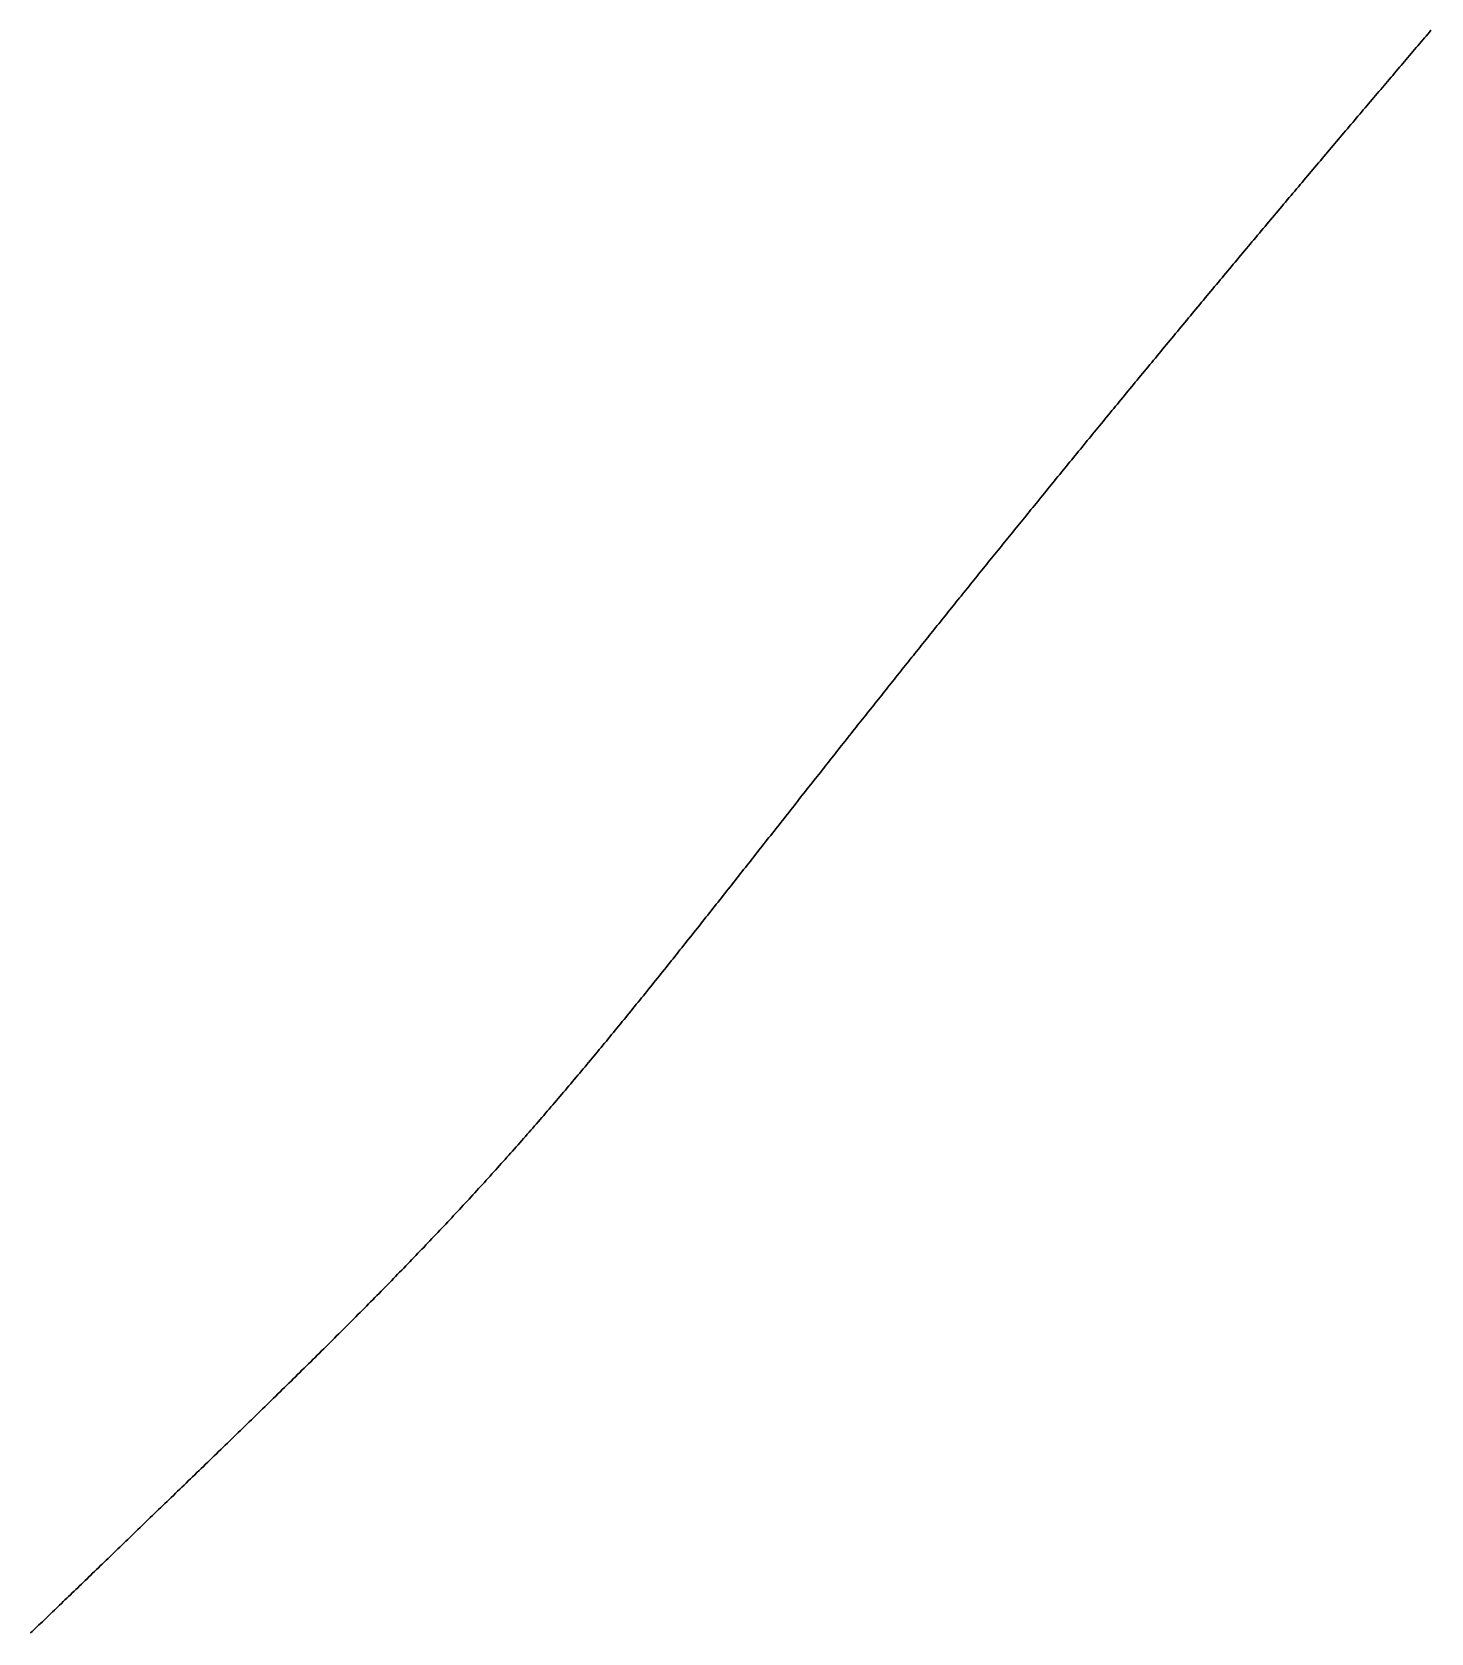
# Model space of a CAD drawing. Header units: inches. Extents: x 130170 to 284068, y 377793 to 804530.
# Drawn here: x 251050.44 to 251080.08, y 752573.11 to 752607.03 of the extents above; entities that cross this region are included whole.
import ezdxf

# ---------------------------------------------------------------- set-up
doc = ezdxf.new("R2010")
doc.units = ezdxf.units.IN
doc.header["$MEASUREMENT"] = 0
doc.layers.add('muni_il', color=7, linetype='Continuous')

msp = doc.modelspace()

# ---------------------------------------------------------------- linework, layer by layer
at = {"layer": 'muni_il'}
for points in [[(251080.082, 752607.066), (251080.048, 752607.026), (251080.013, 752606.985), (251079.978, 752606.944), (251079.944, 752606.903), (251079.909, 752606.862), (251079.874, 752606.821), (251079.839, 752606.78), (251079.804, 752606.739), (251079.769, 752606.698), (251079.734, 752606.657), (251079.699, 752606.615), (251079.663, 752606.574), (251079.628, 752606.532), (251079.593, 752606.49), (251079.557, 752606.449), (251079.522, 752606.407), (251079.486, 752606.365), (251079.45, 752606.323), (251079.414, 752606.281), (251079.379, 752606.239), (251079.343, 752606.196), (251079.307, 752606.154), (251079.271, 752606.111), (251079.235, 752606.069), (251079.198, 752606.026), (251079.162, 752605.984), (251079.126, 752605.941), (251079.089, 752605.898), (251079.053, 752605.855), (251079.016, 752605.812), (251078.98, 752605.769), (251078.943, 752605.726), (251078.906, 752605.682), (251078.87, 752605.639), (251078.833, 752605.596), (251078.796, 752605.552), (251078.759, 752605.509), (251078.722, 752605.465), (251078.685, 752605.421), (251078.647, 752605.377), (251078.61, 752605.333), (251078.573, 752605.289), (251078.535, 752605.245), (251078.498, 752605.201), (251078.46, 752605.157), (251078.423, 752605.113), (251078.385, 752605.068), (251078.348, 752605.024), (251078.31, 752604.979), (251078.272, 752604.935), (251078.234, 752604.89), (251078.196, 752604.845), (251078.159, 752604.801), (251078.121, 752604.756), (251078.083, 752604.711), (251078.044, 752604.666), (251078.006, 752604.621), (251077.968, 752604.575), (251077.93, 752604.53), (251077.891, 752604.485), (251077.853, 752604.439), (251077.815, 752604.394), (251077.776, 752604.349), (251077.738, 752604.303), (251077.699, 752604.257), (251077.661, 752604.212), (251077.622, 752604.166), (251077.583, 752604.12), (251077.545, 752604.074), (251077.506, 752604.028), (251077.467, 752603.982), (251077.428, 752603.936), (251077.389, 752603.89), (251077.35, 752603.844), (251077.312, 752603.798), (251077.273, 752603.752), (251077.234, 752603.705), (251077.195, 752603.659), (251077.155, 752603.613), (251077.116, 752603.566), (251077.077, 752603.52), (251077.038, 752603.473), (251076.999, 752603.427), (251076.959, 752603.38), (251076.92, 752603.333), (251076.881, 752603.286), (251076.842, 752603.24), (251076.802, 752603.193), (251076.763, 752603.146), (251076.724, 752603.099), (251076.684, 752603.052), (251076.645, 752603.005), (251076.605, 752602.959), (251076.566, 752602.911), (251076.526, 752602.864), (251076.487, 752602.817), (251076.447, 752602.77), (251076.408, 752602.723), (251076.368, 752602.676), (251076.329, 752602.629), (251076.289, 752602.581), (251076.25, 752602.534), (251076.21, 752602.487), (251076.17, 752602.44), (251076.131, 752602.393), (251076.091, 752602.345), (251076.051, 752602.298), (251076.012, 752602.25), (251075.972, 752602.203), (251075.933, 752602.156), (251075.893, 752602.108), (251075.853, 752602.061), (251075.814, 752602.014), (251075.774, 752601.966), (251075.734, 752601.919), (251075.695, 752601.871), (251075.655, 752601.824), (251075.616, 752601.776), (251075.576, 752601.729), (251075.537, 752601.682), (251075.497, 752601.634), (251075.457, 752601.587), (251075.418, 752601.539), (251075.378, 752601.492), (251075.339, 752601.444), (251075.299, 752601.397), (251075.26, 752601.349), (251075.22, 752601.302), (251075.181, 752601.255), (251075.141, 752601.207), (251075.102, 752601.16), (251075.063, 752601.112), (251075.023, 752601.065), (251074.984, 752601.018), (251074.944, 752600.97), (251074.905, 752600.923), (251074.866, 752600.876), (251074.827, 752600.828), (251074.787, 752600.781), (251074.748, 752600.734), (251074.709, 752600.687), (251074.67, 752600.639), (251074.631, 752600.592), (251074.591, 752600.545), (251074.552, 752600.498), (251074.513, 752600.451), (251074.474, 752600.404), (251074.435, 752600.357), (251074.396, 752600.31), (251074.357, 752600.263), (251074.319, 752600.216), (251074.28, 752600.169), (251074.241, 752600.122), (251074.202, 752600.075), (251074.164, 752600.028), (251074.125, 752599.981), (251074.086, 752599.935), (251074.048, 752599.888), (251074.009, 752599.841), (251073.97, 752599.795), (251073.932, 752599.748), (251073.894, 752599.701), (251073.855, 752599.655), (251073.817, 752599.608), (251073.779, 752599.562), (251073.74, 752599.516), (251073.702, 752599.469), (251073.664, 752599.423), (251073.626, 752599.377), (251073.588, 752599.33), (251073.55, 752599.284), (251073.512, 752599.238), (251073.474, 752599.192), (251073.436, 752599.146), (251073.398, 752599.1), (251073.36, 752599.054), (251073.322, 752599.008), (251073.285, 752598.962), (251073.247, 752598.917), (251073.209, 752598.871), (251073.172, 752598.825), (251073.134, 752598.78), (251073.097, 752598.734), (251073.06, 752598.688), (251073.022, 752598.643), (251072.985, 752598.597), (251072.948, 752598.552), (251072.911, 752598.507), (251072.873, 752598.461), (251072.836, 752598.416), (251072.799, 752598.371), (251072.762, 752598.326), (251072.725, 752598.281), (251072.689, 752598.236), (251072.652, 752598.191), (251072.615, 752598.146), (251072.578, 752598.101), (251072.542, 752598.056), (251072.505, 752598.012), (251072.468, 752597.967), (251072.432, 752597.922), (251072.395, 752597.878), (251072.359, 752597.833), (251072.323, 752597.789), (251072.286, 752597.744), (251072.25, 752597.7), (251072.214, 752597.656), (251072.178, 752597.611), (251072.142, 752597.567), (251072.106, 752597.523), (251072.07, 752597.479), (251072.034, 752597.435), (251071.998, 752597.391), (251071.962, 752597.347), (251071.926, 752597.303), (251071.89, 752597.259), (251071.855, 752597.215), (251071.819, 752597.172), (251071.784, 752597.128), (251071.748, 752597.084), (251071.713, 752597.041), (251071.677, 752596.997), (251071.642, 752596.954), (251071.606, 752596.91), (251071.571, 752596.867), (251071.536, 752596.824), (251071.501, 752596.78), (251071.465, 752596.737), (251071.43, 752596.694), (251071.395, 752596.651), (251071.36, 752596.608), (251071.325, 752596.565), (251071.29, 752596.521), (251071.255, 752596.478), (251071.221, 752596.435), (251071.186, 752596.393), (251071.151, 752596.35), (251071.116, 752596.307), (251071.082, 752596.264), (251071.047, 752596.221), (251071.012, 752596.179), (251070.978, 752596.136), (251070.943, 752596.093), (251070.909, 752596.051), (251070.874, 752596.008), (251070.84, 752595.966), (251070.805, 752595.923), (251070.771, 752595.881), (251070.737, 752595.838), (251070.702, 752595.796), (251070.668, 752595.754), (251070.634, 752595.711), (251070.6, 752595.669), (251070.565, 752595.627), (251070.531, 752595.585), (251070.497, 752595.542), (251070.463, 752595.5), (251070.429, 752595.458), (251070.395, 752595.416), (251070.361, 752595.374), (251070.327, 752595.331), (251070.293, 752595.289), (251070.259, 752595.247), (251070.225, 752595.205), (251070.191, 752595.163), (251070.157, 752595.121), (251070.124, 752595.079), (251070.09, 752595.037), (251070.056, 752594.995), (251070.022, 752594.953), (251069.989, 752594.911), (251069.955, 752594.87), (251069.921, 752594.828), (251069.887, 752594.786), (251069.854, 752594.744), (251069.82, 752594.702), (251069.786, 752594.66), (251069.753, 752594.618), (251069.719, 752594.576), (251069.685, 752594.534), (251069.652, 752594.493), (251069.618, 752594.451), (251069.584, 752594.409), (251069.551, 752594.367), (251069.517, 752594.325), (251069.484, 752594.283), (251069.45, 752594.242), (251069.417, 752594.2), (251069.383, 752594.158), (251069.349, 752594.116), (251069.316, 752594.074), (251069.282, 752594.032), (251069.249, 752593.99), (251069.215, 752593.948), (251069.182, 752593.906), (251069.148, 752593.864), (251069.114, 752593.822), (251069.081, 752593.781), (251069.047, 752593.739), (251069.014, 752593.697), (251068.98, 752593.655), (251068.946, 752593.613), (251068.913, 752593.57), (251068.879, 752593.529), (251068.846, 752593.486), (251068.812, 752593.444), (251068.778, 752593.402), (251068.745, 752593.36), (251068.711, 752593.318), (251068.677, 752593.276), (251068.644, 752593.234), (251068.61, 752593.191), (251068.576, 752593.149), (251068.543, 752593.107), (251068.509, 752593.065), (251068.475, 752593.022), (251068.442, 752592.98), (251068.408, 752592.937), (251068.374, 752592.895), (251068.34, 752592.852), (251068.306, 752592.81), (251068.273, 752592.768), (251068.239, 752592.725), (251068.205, 752592.682), (251068.171, 752592.64), (251068.137, 752592.597), (251068.103, 752592.554), (251068.069, 752592.512), (251068.035, 752592.469), (251068.001, 752592.426), (251067.967, 752592.383), (251067.933, 752592.341), (251067.899, 752592.298), (251067.865, 752592.255), (251067.831, 752592.212), (251067.797, 752592.169), (251067.763, 752592.126), (251067.728, 752592.083), (251067.694, 752592.039), (251067.66, 752591.996), (251067.626, 752591.953), (251067.591, 752591.91), (251067.557, 752591.866), (251067.523, 752591.823), (251067.488, 752591.78), (251067.454, 752591.736), (251067.42, 752591.693), (251067.385, 752591.649), (251067.351, 752591.606), (251067.316, 752591.562), (251067.282, 752591.518), (251067.247, 752591.475), (251067.213, 752591.431), (251067.178, 752591.387), (251067.143, 752591.343), (251067.109, 752591.299), (251067.074, 752591.255), (251067.039, 752591.212), (251067.004, 752591.168), (251066.97, 752591.124), (251066.935, 752591.079), (251066.9, 752591.035), (251066.865, 752590.991), (251066.83, 752590.947), (251066.795, 752590.903), (251066.76, 752590.858), (251066.725, 752590.814), (251066.69, 752590.77), (251066.655, 752590.725), (251066.62, 752590.681), (251066.585, 752590.636), (251066.55, 752590.592), (251066.514, 752590.547), (251066.479, 752590.502), (251066.444, 752590.458), (251066.409, 752590.413), (251066.373, 752590.368), (251066.338, 752590.323), (251066.303, 752590.278), (251066.267, 752590.233), (251066.232, 752590.188), (251066.196, 752590.143), (251066.161, 752590.098), (251066.125, 752590.053), (251066.09, 752590.008), (251066.054, 752589.963), (251066.019, 752589.918), (251065.983, 752589.873), (251065.947, 752589.827), (251065.911, 752589.782), (251065.876, 752589.737), (251065.84, 752589.691), (251065.804, 752589.646), (251065.768, 752589.601), (251065.732, 752589.555), (251065.697, 752589.51), (251065.661, 752589.464), (251065.625, 752589.419), (251065.589, 752589.373), (251065.553, 752589.327), (251065.517, 752589.282), (251065.481, 752589.236), (251065.445, 752589.19), (251065.409, 752589.145), (251065.373, 752589.099), (251065.337, 752589.053), (251065.3, 752589.007), (251065.264, 752588.962), (251065.228, 752588.916), (251065.192, 752588.87), (251065.155, 752588.824), (251065.119, 752588.778), (251065.083, 752588.732), (251065.047, 752588.686), (251065.01, 752588.64), (251064.974, 752588.594), (251064.937, 752588.548), (251064.901, 752588.502), (251064.865, 752588.456), (251064.828, 752588.41), (251064.792, 752588.364), (251064.755, 752588.318), (251064.719, 752588.272), (251064.682, 752588.226), (251064.646, 752588.18), (251064.609, 752588.133), (251064.572, 752588.087), (251064.536, 752588.041), (251064.499, 752587.995), (251064.462, 752587.949), (251064.426, 752587.903), (251064.389, 752587.856), (251064.352, 752587.81), (251064.316, 752587.764), (251064.279, 752587.718), (251064.242, 752587.672), (251064.205, 752587.626), (251064.168, 752587.579), (251064.132, 752587.533), (251064.095, 752587.487), (251064.058, 752587.441), (251064.021, 752587.395), (251063.984, 752587.349), (251063.947, 752587.302), (251063.91, 752587.256), (251063.873, 752587.21), (251063.837, 752587.164), (251063.799, 752587.118), (251063.763, 752587.072), (251063.725, 752587.026), (251063.689, 752586.98), (251063.651, 752586.934), (251063.614, 752586.887), (251063.577, 752586.841), (251063.54, 752586.795), (251063.503, 752586.749), (251063.466, 752586.703), (251063.429, 752586.657), (251063.392, 752586.611), (251063.355, 752586.565), (251063.318, 752586.519), (251063.28, 752586.474), (251063.243, 752586.428), (251063.206, 752586.382), (251063.169, 752586.336), (251063.131, 752586.29), (251063.094, 752586.244), (251063.057, 752586.198), (251063.02, 752586.152), (251062.982, 752586.107), (251062.945, 752586.061), (251062.907, 752586.015), (251062.87, 752585.97), (251062.833, 752585.924), (251062.795, 752585.878), (251062.758, 752585.833), (251062.72, 752585.787), (251062.683, 752585.741), (251062.645, 752585.696), (251062.608, 752585.65), (251062.571, 752585.605), (251062.533, 752585.559), (251062.495, 752585.514), (251062.458, 752585.469), (251062.42, 752585.423), (251062.383, 752585.378), (251062.345, 752585.332), (251062.307, 752585.287), (251062.27, 752585.242), (251062.232, 752585.197), (251062.194, 752585.151), (251062.156, 752585.106), (251062.119, 752585.061), (251062.081, 752585.016), (251062.043, 752584.971), (251062.005, 752584.926), (251061.967, 752584.881), (251061.929, 752584.836), (251061.891, 752584.791), (251061.853, 752584.746), (251061.815, 752584.701), (251061.777, 752584.656), (251061.739, 752584.611), (251061.701, 752584.566), (251061.663, 752584.521), (251061.625, 752584.476), (251061.587, 752584.432), (251061.548, 752584.387), (251061.51, 752584.342), (251061.472, 752584.297), (251061.434, 752584.253), (251061.395, 752584.208), (251061.357, 752584.163), (251061.318, 752584.119), (251061.28, 752584.074), (251061.241, 752584.03), (251061.203, 752583.985), (251061.164, 752583.94), (251061.125, 752583.896), (251061.087, 752583.852), (251061.048, 752583.807), (251061.009, 752583.763), (251060.97, 752583.718), (251060.932, 752583.674), (251060.893, 752583.629), (251060.854, 752583.585), (251060.815, 752583.541), (251060.776, 752583.496), (251060.736, 752583.452), (251060.697, 752583.408), (251060.658, 752583.363), (251060.619, 752583.319), (251060.58, 752583.275), (251060.54, 752583.231), (251060.501, 752583.186), (251060.461, 752583.142), (251060.422, 752583.098), (251060.382, 752583.054), (251060.342, 752583.01), (251060.303, 752582.965), (251060.263, 752582.921), (251060.223, 752582.877), (251060.183, 752582.833), (251060.143, 752582.789), (251060.103, 752582.745), (251060.063, 752582.7), (251060.023, 752582.656), (251059.983, 752582.612), (251059.942, 752582.568), (251059.902, 752582.524), (251059.862, 752582.48), (251059.821, 752582.436), (251059.781, 752582.391), (251059.74, 752582.347), (251059.699, 752582.303), (251059.659, 752582.259), (251059.618, 752582.215), (251059.577, 752582.171), (251059.536, 752582.127), (251059.495, 752582.082), (251059.454, 752582.038), (251059.413, 752581.994), (251059.371, 752581.95), (251059.33, 752581.906), (251059.289, 752581.861), (251059.247, 752581.817), (251059.206, 752581.773), (251059.164, 752581.729), (251059.122, 752581.684), (251059.081, 752581.64), (251059.039, 752581.596), (251058.997, 752581.552), (251058.955, 752581.507), (251058.913, 752581.463), (251058.87, 752581.419), (251058.828, 752581.374), (251058.786, 752581.33), (251058.744, 752581.285), (251058.701, 752581.241), (251058.658, 752581.197), (251058.616, 752581.152), (251058.573, 752581.108), (251058.53, 752581.063), (251058.487, 752581.019), (251058.444, 752580.974), (251058.401, 752580.93), (251058.358, 752580.885), (251058.315, 752580.841), (251058.272, 752580.796), (251058.228, 752580.751), (251058.185, 752580.707), (251058.141, 752580.662), (251058.098, 752580.617), (251058.054, 752580.572), (251058.01, 752580.528), (251057.967, 752580.483), (251057.923, 752580.438), (251057.879, 752580.393), (251057.835, 752580.348), (251057.791, 752580.304), (251057.746, 752580.259), (251057.702, 752580.214), (251057.658, 752580.169), (251057.613, 752580.124), (251057.569, 752580.079), (251057.524, 752580.034), (251057.48, 752579.989), (251057.435, 752579.944), (251057.39, 752579.899), (251057.345, 752579.854), (251057.3, 752579.808), (251057.255, 752579.763), (251057.21, 752579.718), (251057.165, 752579.673), (251057.12, 752579.628), (251057.075, 752579.582), (251057.029, 752579.537), (251056.984, 752579.492), (251056.939, 752579.447), (251056.893, 752579.401), (251056.848, 752579.356), (251056.802, 752579.31), (251056.756, 752579.265), (251056.71, 752579.22), (251056.665, 752579.174), (251056.619, 752579.129), (251056.573, 752579.083), (251056.527, 752579.038), (251056.481, 752578.992), (251056.435, 752578.947), (251056.389, 752578.902), (251056.343, 752578.856), (251056.297, 752578.81), (251056.251, 752578.765), (251056.204, 752578.719), (251056.158, 752578.674), (251056.112, 752578.628), (251056.065, 752578.583), (251056.019, 752578.537), (251055.973, 752578.492), (251055.926, 752578.446), (251055.88, 752578.4), (251055.833, 752578.355), (251055.787, 752578.309), (251055.741, 752578.264), (251055.694, 752578.218), (251055.647, 752578.173), (251055.601, 752578.127), (251055.554, 752578.082), (251055.508, 752578.036), (251055.461, 752577.991), (251055.414, 752577.945), (251055.368, 752577.9), (251055.321, 752577.854), (251055.275, 752577.809), (251055.228, 752577.763), (251055.181, 752577.718), (251055.135, 752577.673), (251055.088, 752577.627), (251055.042, 752577.582), (251054.995, 752577.536), (251054.948, 752577.491), (251054.902, 752577.446), (251054.855, 752577.401), (251054.809, 752577.356), (251054.762, 752577.31), (251054.716, 752577.265), (251054.669, 752577.22), (251054.623, 752577.175), (251054.577, 752577.13), (251054.53, 752577.085), (251054.484, 752577.04), (251054.438, 752576.995), (251054.391, 752576.951), (251054.345, 752576.906), (251054.299, 752576.861), (251054.253, 752576.816), (251054.207, 752576.772), (251054.161, 752576.727), (251054.115, 752576.683), (251054.069, 752576.638), (251054.023, 752576.594), (251053.977, 752576.549), (251053.931, 752576.505), (251053.886, 752576.461), (251053.84, 752576.417), (251053.794, 752576.373), (251053.749, 752576.329), (251053.704, 752576.285), (251053.658, 752576.241), (251053.613, 752576.197), (251053.568, 752576.154), (251053.523, 752576.11), (251053.478, 752576.067), (251053.433, 752576.023), (251053.388, 752575.98), (251053.343, 752575.937), (251053.298, 752575.893), (251053.254, 752575.85), (251053.209, 752575.807), (251053.165, 752575.765), (251053.12, 752575.722), (251053.076, 752575.679), (251053.032, 752575.636), (251052.988, 752575.594), (251052.944, 752575.552), (251052.9, 752575.509), (251052.857, 752575.467), (251052.813, 752575.425), (251052.769, 752575.383), (251052.726, 752575.341), (251052.683, 752575.299), (251052.64, 752575.258), (251052.597, 752575.216), (251052.554, 752575.175), (251052.511, 752575.134), (251052.468, 752575.092), (251052.426, 752575.051), (251052.383, 752575.01), (251052.341, 752574.97), (251052.299, 752574.929), (251052.257, 752574.888), (251052.215, 752574.848), (251052.173, 752574.808), (251052.132, 752574.767), (251052.09, 752574.727), (251052.049, 752574.688), (251052.007, 752574.648), (251051.966, 752574.608), (251051.925, 752574.569), (251051.884, 752574.529), (251051.844, 752574.49), (251051.803, 752574.451), (251051.763, 752574.412), (251051.722, 752574.373), (251051.682, 752574.334), (251051.642, 752574.296), (251051.603, 752574.258), (251051.563, 752574.219), (251051.523, 752574.181), (251051.484, 752574.143), (251051.445, 752574.105), (251051.406, 752574.068), (251051.367, 752574.03), (251051.328, 752573.993), (251051.289, 752573.956), (251051.251, 752573.919), (251051.213, 752573.882), (251051.174, 752573.845), (251051.136, 752573.808), (251051.098, 752573.772), (251051.061, 752573.735), (251051.023, 752573.699), (251050.986, 752573.663), (251050.948, 752573.627), (251050.911, 752573.592), (251050.874, 752573.556), (251050.838, 752573.521), (251050.801, 752573.486), (251050.764, 752573.45), (251050.728, 752573.415), (251050.692, 752573.381), (251050.656, 752573.346), (251050.62, 752573.312), (251050.584, 752573.277), (251050.549, 752573.243), (251050.513, 752573.209), (251050.478, 752573.175), (251050.443, 752573.142), (251050.408, 752573.108)], [(251050.408, 752573.108), (251050.443, 752573.142), (251050.478, 752573.175), (251050.513, 752573.209), (251050.549, 752573.243), (251050.584, 752573.277), (251050.62, 752573.312), (251050.656, 752573.346), (251050.692, 752573.381), (251050.728, 752573.415), (251050.764, 752573.45), (251050.801, 752573.486), (251050.838, 752573.521), (251050.874, 752573.556), (251050.911, 752573.592), (251050.948, 752573.627), (251050.986, 752573.663), (251051.023, 752573.699), (251051.061, 752573.735), (251051.098, 752573.772), (251051.136, 752573.808), (251051.174, 752573.845), (251051.213, 752573.882), (251051.251, 752573.919), (251051.289, 752573.956), (251051.328, 752573.993), (251051.367, 752574.03), (251051.406, 752574.068), (251051.445, 752574.105), (251051.484, 752574.143), (251051.523, 752574.181), (251051.563, 752574.219), (251051.603, 752574.258), (251051.642, 752574.296), (251051.682, 752574.334), (251051.722, 752574.373), (251051.763, 752574.412), (251051.803, 752574.451), (251051.844, 752574.49), (251051.884, 752574.529), (251051.925, 752574.569), (251051.966, 752574.608), (251052.007, 752574.648), (251052.049, 752574.688), (251052.09, 752574.727), (251052.132, 752574.767), (251052.173, 752574.808), (251052.215, 752574.848), (251052.257, 752574.888), (251052.299, 752574.929), (251052.341, 752574.97), (251052.383, 752575.01), (251052.426, 752575.051), (251052.468, 752575.092), (251052.511, 752575.134), (251052.554, 752575.175), (251052.597, 752575.216), (251052.64, 752575.258), (251052.683, 752575.299), (251052.726, 752575.341), (251052.769, 752575.383), (251052.813, 752575.425), (251052.857, 752575.467), (251052.9, 752575.509), (251052.944, 752575.552), (251052.988, 752575.594), (251053.032, 752575.636), (251053.076, 752575.679), (251053.12, 752575.722), (251053.165, 752575.765), (251053.209, 752575.807), (251053.254, 752575.85), (251053.298, 752575.893), (251053.343, 752575.937), (251053.388, 752575.98), (251053.433, 752576.023), (251053.478, 752576.067), (251053.523, 752576.11), (251053.568, 752576.154), (251053.613, 752576.197), (251053.658, 752576.241), (251053.704, 752576.285), (251053.749, 752576.329), (251053.794, 752576.373), (251053.84, 752576.417), (251053.886, 752576.461), (251053.931, 752576.505), (251053.977, 752576.549), (251054.023, 752576.594), (251054.069, 752576.638), (251054.115, 752576.683), (251054.161, 752576.727), (251054.207, 752576.772), (251054.253, 752576.816), (251054.299, 752576.861), (251054.345, 752576.906), (251054.391, 752576.951), (251054.438, 752576.995), (251054.484, 752577.04), (251054.53, 752577.085), (251054.577, 752577.13), (251054.623, 752577.175), (251054.669, 752577.22), (251054.716, 752577.265), (251054.762, 752577.31), (251054.809, 752577.356), (251054.855, 752577.401), (251054.902, 752577.446), (251054.948, 752577.491), (251054.995, 752577.536), (251055.042, 752577.582), (251055.088, 752577.627), (251055.135, 752577.673), (251055.181, 752577.718), (251055.228, 752577.763), (251055.275, 752577.809), (251055.321, 752577.854), (251055.368, 752577.9), (251055.414, 752577.945), (251055.461, 752577.991), (251055.508, 752578.036), (251055.554, 752578.082), (251055.601, 752578.127), (251055.647, 752578.173), (251055.694, 752578.218), (251055.741, 752578.264), (251055.787, 752578.309), (251055.833, 752578.355), (251055.88, 752578.4), (251055.926, 752578.446), (251055.973, 752578.492), (251056.019, 752578.537), (251056.065, 752578.583), (251056.112, 752578.628), (251056.158, 752578.674), (251056.204, 752578.719), (251056.251, 752578.765), (251056.297, 752578.81), (251056.343, 752578.856), (251056.389, 752578.902), (251056.435, 752578.947), (251056.481, 752578.992), (251056.527, 752579.038), (251056.573, 752579.083), (251056.619, 752579.129), (251056.665, 752579.174), (251056.71, 752579.22), (251056.756, 752579.265), (251056.802, 752579.31), (251056.848, 752579.356), (251056.893, 752579.401), (251056.939, 752579.447), (251056.984, 752579.492), (251057.029, 752579.537), (251057.075, 752579.582), (251057.12, 752579.628), (251057.165, 752579.673), (251057.21, 752579.718), (251057.255, 752579.763), (251057.3, 752579.808), (251057.345, 752579.854), (251057.39, 752579.899), (251057.435, 752579.944), (251057.48, 752579.989), (251057.524, 752580.034), (251057.569, 752580.079), (251057.613, 752580.124), (251057.658, 752580.169), (251057.702, 752580.214), (251057.746, 752580.259), (251057.791, 752580.304), (251057.835, 752580.348), (251057.879, 752580.393), (251057.923, 752580.438), (251057.967, 752580.483), (251058.01, 752580.528), (251058.054, 752580.572), (251058.098, 752580.617), (251058.141, 752580.662), (251058.185, 752580.707), (251058.228, 752580.751), (251058.272, 752580.796), (251058.315, 752580.841), (251058.358, 752580.885), (251058.401, 752580.93), (251058.444, 752580.974), (251058.487, 752581.019), (251058.53, 752581.063), (251058.573, 752581.108), (251058.616, 752581.152), (251058.658, 752581.197), (251058.701, 752581.241), (251058.744, 752581.285), (251058.786, 752581.33), (251058.828, 752581.374), (251058.87, 752581.419), (251058.913, 752581.463), (251058.955, 752581.507), (251058.997, 752581.552), (251059.039, 752581.596), (251059.081, 752581.64), (251059.122, 752581.684), (251059.164, 752581.729), (251059.206, 752581.773), (251059.247, 752581.817), (251059.289, 752581.861), (251059.33, 752581.906), (251059.371, 752581.95), (251059.413, 752581.994), (251059.454, 752582.038), (251059.495, 752582.082), (251059.536, 752582.127), (251059.577, 752582.171), (251059.618, 752582.215), (251059.659, 752582.259), (251059.699, 752582.303), (251059.74, 752582.347), (251059.781, 752582.391), (251059.821, 752582.436), (251059.862, 752582.48), (251059.902, 752582.524), (251059.942, 752582.568), (251059.983, 752582.612), (251060.023, 752582.656), (251060.063, 752582.7), (251060.103, 752582.745), (251060.143, 752582.789), (251060.183, 752582.833), (251060.223, 752582.877), (251060.263, 752582.921), (251060.303, 752582.965), (251060.342, 752583.01), (251060.382, 752583.054), (251060.422, 752583.098), (251060.461, 752583.142), (251060.501, 752583.186), (251060.54, 752583.231), (251060.58, 752583.275), (251060.619, 752583.319), (251060.658, 752583.363), (251060.697, 752583.408), (251060.736, 752583.452), (251060.776, 752583.496), (251060.815, 752583.541), (251060.854, 752583.585), (251060.893, 752583.629), (251060.932, 752583.674), (251060.97, 752583.718), (251061.009, 752583.763), (251061.048, 752583.807), (251061.087, 752583.852), (251061.125, 752583.896), (251061.164, 752583.94), (251061.203, 752583.985), (251061.241, 752584.03), (251061.28, 752584.074), (251061.318, 752584.119), (251061.357, 752584.163), (251061.395, 752584.208), (251061.434, 752584.253), (251061.472, 752584.297), (251061.51, 752584.342), (251061.548, 752584.387), (251061.587, 752584.432), (251061.625, 752584.476), (251061.663, 752584.521), (251061.701, 752584.566), (251061.739, 752584.611), (251061.777, 752584.656), (251061.815, 752584.701), (251061.853, 752584.746), (251061.891, 752584.791), (251061.929, 752584.836), (251061.967, 752584.881), (251062.005, 752584.926), (251062.043, 752584.971), (251062.081, 752585.016), (251062.119, 752585.061), (251062.156, 752585.106), (251062.194, 752585.151), (251062.232, 752585.197), (251062.27, 752585.242), (251062.307, 752585.287), (251062.345, 752585.332), (251062.383, 752585.378), (251062.42, 752585.423), (251062.458, 752585.469), (251062.495, 752585.514), (251062.533, 752585.559), (251062.571, 752585.605), (251062.608, 752585.65), (251062.645, 752585.696), (251062.683, 752585.741), (251062.72, 752585.787), (251062.758, 752585.833), (251062.795, 752585.878), (251062.833, 752585.924), (251062.87, 752585.97), (251062.907, 752586.015), (251062.945, 752586.061), (251062.982, 752586.107), (251063.02, 752586.152), (251063.057, 752586.198), (251063.094, 752586.244), (251063.131, 752586.29), (251063.169, 752586.336), (251063.206, 752586.382), (251063.243, 752586.428), (251063.28, 752586.474), (251063.318, 752586.519), (251063.355, 752586.565), (251063.392, 752586.611), (251063.429, 752586.657), (251063.466, 752586.703), (251063.503, 752586.749), (251063.54, 752586.795), (251063.577, 752586.841), (251063.614, 752586.887), (251063.651, 752586.934), (251063.689, 752586.98), (251063.725, 752587.026), (251063.763, 752587.072), (251063.799, 752587.118), (251063.837, 752587.164), (251063.873, 752587.21), (251063.91, 752587.256), (251063.947, 752587.302), (251063.984, 752587.349), (251064.021, 752587.395), (251064.058, 752587.441), (251064.095, 752587.487), (251064.132, 752587.533), (251064.168, 752587.579), (251064.205, 752587.626), (251064.242, 752587.672), (251064.279, 752587.718), (251064.316, 752587.764), (251064.352, 752587.81), (251064.389, 752587.856), (251064.426, 752587.903), (251064.462, 752587.949), (251064.499, 752587.995), (251064.536, 752588.041), (251064.572, 752588.087), (251064.609, 752588.133), (251064.646, 752588.18), (251064.682, 752588.226), (251064.719, 752588.272), (251064.755, 752588.318), (251064.792, 752588.364), (251064.828, 752588.41), (251064.865, 752588.456), (251064.901, 752588.502), (251064.937, 752588.548), (251064.974, 752588.594), (251065.01, 752588.64), (251065.047, 752588.686), (251065.083, 752588.732), (251065.119, 752588.778), (251065.155, 752588.824), (251065.192, 752588.87), (251065.228, 752588.916), (251065.264, 752588.962), (251065.3, 752589.007), (251065.337, 752589.053), (251065.373, 752589.099), (251065.409, 752589.145), (251065.445, 752589.19), (251065.481, 752589.236), (251065.517, 752589.282), (251065.553, 752589.327), (251065.589, 752589.373), (251065.625, 752589.419), (251065.661, 752589.464), (251065.697, 752589.51), (251065.732, 752589.555), (251065.768, 752589.601), (251065.804, 752589.646), (251065.84, 752589.691), (251065.876, 752589.737), (251065.911, 752589.782), (251065.947, 752589.827), (251065.983, 752589.873), (251066.019, 752589.918), (251066.054, 752589.963), (251066.09, 752590.008), (251066.125, 752590.053), (251066.161, 752590.098), (251066.196, 752590.143), (251066.232, 752590.188), (251066.267, 752590.233), (251066.303, 752590.278), (251066.338, 752590.323), (251066.373, 752590.368), (251066.409, 752590.413), (251066.444, 752590.458), (251066.479, 752590.502), (251066.514, 752590.547), (251066.55, 752590.592), (251066.585, 752590.636), (251066.62, 752590.681), (251066.655, 752590.725), (251066.69, 752590.77), (251066.725, 752590.814), (251066.76, 752590.858), (251066.795, 752590.903), (251066.83, 752590.947), (251066.865, 752590.991), (251066.9, 752591.035), (251066.935, 752591.079), (251066.97, 752591.124), (251067.004, 752591.168), (251067.039, 752591.212), (251067.074, 752591.255), (251067.109, 752591.299), (251067.143, 752591.343), (251067.178, 752591.387), (251067.213, 752591.431), (251067.247, 752591.475), (251067.282, 752591.518), (251067.316, 752591.562), (251067.351, 752591.606), (251067.385, 752591.649), (251067.42, 752591.693), (251067.454, 752591.736), (251067.488, 752591.78), (251067.523, 752591.823), (251067.557, 752591.866), (251067.591, 752591.91), (251067.626, 752591.953), (251067.66, 752591.996), (251067.694, 752592.039), (251067.728, 752592.083), (251067.763, 752592.126), (251067.797, 752592.169), (251067.831, 752592.212), (251067.865, 752592.255), (251067.899, 752592.298), (251067.933, 752592.341), (251067.967, 752592.383), (251068.001, 752592.426), (251068.035, 752592.469), (251068.069, 752592.512), (251068.103, 752592.554), (251068.137, 752592.597), (251068.171, 752592.64), (251068.205, 752592.682), (251068.239, 752592.725), (251068.273, 752592.768), (251068.306, 752592.81), (251068.34, 752592.852), (251068.374, 752592.895), (251068.408, 752592.937), (251068.442, 752592.98), (251068.475, 752593.022), (251068.509, 752593.065), (251068.543, 752593.107), (251068.576, 752593.149), (251068.61, 752593.191), (251068.644, 752593.234), (251068.677, 752593.276), (251068.711, 752593.318), (251068.745, 752593.36), (251068.778, 752593.402), (251068.812, 752593.444), (251068.846, 752593.486), (251068.879, 752593.529), (251068.913, 752593.57), (251068.946, 752593.613), (251068.98, 752593.655), (251069.014, 752593.697), (251069.047, 752593.739), (251069.081, 752593.781), (251069.114, 752593.822), (251069.148, 752593.864), (251069.182, 752593.906), (251069.215, 752593.948), (251069.249, 752593.99), (251069.282, 752594.032), (251069.316, 752594.074), (251069.349, 752594.116), (251069.383, 752594.158), (251069.417, 752594.2), (251069.45, 752594.242), (251069.484, 752594.283), (251069.517, 752594.325), (251069.551, 752594.367), (251069.584, 752594.409), (251069.618, 752594.451), (251069.652, 752594.493), (251069.685, 752594.534), (251069.719, 752594.576), (251069.753, 752594.618), (251069.786, 752594.66), (251069.82, 752594.702), (251069.854, 752594.744), (251069.887, 752594.786), (251069.921, 752594.828), (251069.955, 752594.87), (251069.989, 752594.911), (251070.022, 752594.953), (251070.056, 752594.995), (251070.09, 752595.037), (251070.124, 752595.079), (251070.157, 752595.121), (251070.191, 752595.163), (251070.225, 752595.205), (251070.259, 752595.247), (251070.293, 752595.289), (251070.327, 752595.331), (251070.361, 752595.374), (251070.395, 752595.416), (251070.429, 752595.458), (251070.463, 752595.5), (251070.497, 752595.542), (251070.531, 752595.585), (251070.565, 752595.627), (251070.6, 752595.669), (251070.634, 752595.711), (251070.668, 752595.754), (251070.702, 752595.796), (251070.737, 752595.838), (251070.771, 752595.881), (251070.805, 752595.923), (251070.84, 752595.966), (251070.874, 752596.008), (251070.909, 752596.051), (251070.943, 752596.093), (251070.978, 752596.136), (251071.012, 752596.179), (251071.047, 752596.221), (251071.082, 752596.264), (251071.116, 752596.307), (251071.151, 752596.35), (251071.186, 752596.393), (251071.221, 752596.435), (251071.255, 752596.478), (251071.29, 752596.521), (251071.325, 752596.565), (251071.36, 752596.608), (251071.395, 752596.651), (251071.43, 752596.694), (251071.465, 752596.737), (251071.501, 752596.78), (251071.536, 752596.824), (251071.571, 752596.867), (251071.606, 752596.91), (251071.642, 752596.954), (251071.677, 752596.997), (251071.713, 752597.041), (251071.748, 752597.084), (251071.784, 752597.128), (251071.819, 752597.172), (251071.855, 752597.215), (251071.89, 752597.259), (251071.926, 752597.303), (251071.962, 752597.347), (251071.998, 752597.391), (251072.034, 752597.435), (251072.07, 752597.479), (251072.106, 752597.523), (251072.142, 752597.567), (251072.178, 752597.611), (251072.214, 752597.656), (251072.25, 752597.7), (251072.286, 752597.744), (251072.323, 752597.789), (251072.359, 752597.833), (251072.395, 752597.878), (251072.432, 752597.922), (251072.468, 752597.967), (251072.505, 752598.012), (251072.542, 752598.056), (251072.578, 752598.101), (251072.615, 752598.146), (251072.652, 752598.191), (251072.689, 752598.236), (251072.725, 752598.281), (251072.762, 752598.326), (251072.799, 752598.371), (251072.836, 752598.416), (251072.873, 752598.461), (251072.911, 752598.507), (251072.948, 752598.552), (251072.985, 752598.597), (251073.022, 752598.643), (251073.06, 752598.688), (251073.097, 752598.734), (251073.134, 752598.78), (251073.172, 752598.825), (251073.209, 752598.871), (251073.247, 752598.917), (251073.285, 752598.962), (251073.322, 752599.008), (251073.36, 752599.054), (251073.398, 752599.1), (251073.436, 752599.146), (251073.474, 752599.192), (251073.512, 752599.238), (251073.55, 752599.284), (251073.588, 752599.33), (251073.626, 752599.377), (251073.664, 752599.423), (251073.702, 752599.469), (251073.74, 752599.516), (251073.779, 752599.562), (251073.817, 752599.608), (251073.855, 752599.655), (251073.894, 752599.701), (251073.932, 752599.748), (251073.97, 752599.795), (251074.009, 752599.841), (251074.048, 752599.888), (251074.086, 752599.935), (251074.125, 752599.981), (251074.164, 752600.028), (251074.202, 752600.075), (251074.241, 752600.122), (251074.28, 752600.169), (251074.319, 752600.216), (251074.357, 752600.263), (251074.396, 752600.31), (251074.435, 752600.357), (251074.474, 752600.404), (251074.513, 752600.451), (251074.552, 752600.498), (251074.591, 752600.545), (251074.631, 752600.592), (251074.67, 752600.639), (251074.709, 752600.687), (251074.748, 752600.734), (251074.787, 752600.781), (251074.827, 752600.828), (251074.866, 752600.876), (251074.905, 752600.923), (251074.944, 752600.97), (251074.984, 752601.018), (251075.023, 752601.065), (251075.063, 752601.112), (251075.102, 752601.16), (251075.141, 752601.207), (251075.181, 752601.255), (251075.22, 752601.302), (251075.26, 752601.349), (251075.299, 752601.397), (251075.339, 752601.444), (251075.378, 752601.492), (251075.418, 752601.539), (251075.457, 752601.587), (251075.497, 752601.634), (251075.537, 752601.682), (251075.576, 752601.729), (251075.616, 752601.776), (251075.655, 752601.824), (251075.695, 752601.871), (251075.734, 752601.919), (251075.774, 752601.966), (251075.814, 752602.014), (251075.853, 752602.061), (251075.893, 752602.108), (251075.933, 752602.156), (251075.972, 752602.203), (251076.012, 752602.25), (251076.051, 752602.298), (251076.091, 752602.345), (251076.131, 752602.393), (251076.17, 752602.44), (251076.21, 752602.487), (251076.25, 752602.534), (251076.289, 752602.581), (251076.329, 752602.629), (251076.368, 752602.676), (251076.408, 752602.723), (251076.447, 752602.77), (251076.487, 752602.817), (251076.526, 752602.864), (251076.566, 752602.911), (251076.605, 752602.959), (251076.645, 752603.005), (251076.684, 752603.052), (251076.724, 752603.099), (251076.763, 752603.146), (251076.802, 752603.193), (251076.842, 752603.24), (251076.881, 752603.286), (251076.92, 752603.333), (251076.959, 752603.38), (251076.999, 752603.427), (251077.038, 752603.473), (251077.077, 752603.52), (251077.116, 752603.566), (251077.155, 752603.613), (251077.195, 752603.659), (251077.234, 752603.705), (251077.273, 752603.752), (251077.312, 752603.798), (251077.35, 752603.844), (251077.389, 752603.89), (251077.428, 752603.936), (251077.467, 752603.982), (251077.506, 752604.028), (251077.545, 752604.074), (251077.583, 752604.12), (251077.622, 752604.166), (251077.661, 752604.212), (251077.699, 752604.257), (251077.738, 752604.303), (251077.776, 752604.349), (251077.815, 752604.394), (251077.853, 752604.439), (251077.891, 752604.485), (251077.93, 752604.53), (251077.968, 752604.575), (251078.006, 752604.621), (251078.044, 752604.666), (251078.083, 752604.711), (251078.121, 752604.756), (251078.159, 752604.801), (251078.196, 752604.845), (251078.234, 752604.89), (251078.272, 752604.935), (251078.31, 752604.979), (251078.348, 752605.024), (251078.385, 752605.068), (251078.423, 752605.113), (251078.46, 752605.157), (251078.498, 752605.201), (251078.535, 752605.245), (251078.573, 752605.289), (251078.61, 752605.333), (251078.647, 752605.377), (251078.685, 752605.421), (251078.722, 752605.465), (251078.759, 752605.509), (251078.796, 752605.552), (251078.833, 752605.596), (251078.87, 752605.639), (251078.906, 752605.682), (251078.943, 752605.726), (251078.98, 752605.769), (251079.016, 752605.812), (251079.053, 752605.855), (251079.089, 752605.898), (251079.126, 752605.941), (251079.162, 752605.984), (251079.198, 752606.026), (251079.235, 752606.069), (251079.271, 752606.111), (251079.307, 752606.154), (251079.343, 752606.196), (251079.379, 752606.239), (251079.414, 752606.281), (251079.45, 752606.323), (251079.486, 752606.365), (251079.522, 752606.407), (251079.557, 752606.449), (251079.593, 752606.49), (251079.628, 752606.532), (251079.663, 752606.574), (251079.699, 752606.615), (251079.734, 752606.657), (251079.769, 752606.698), (251079.804, 752606.739), (251079.839, 752606.78), (251079.874, 752606.821), (251079.909, 752606.862), (251079.944, 752606.903), (251079.978, 752606.944), (251080.013, 752606.985), (251080.048, 752607.026), (251080.082, 752607.066)]]:
    msp.add_lwpolyline(points, dxfattribs=at)

doc.saveas('drawing.dxf')
